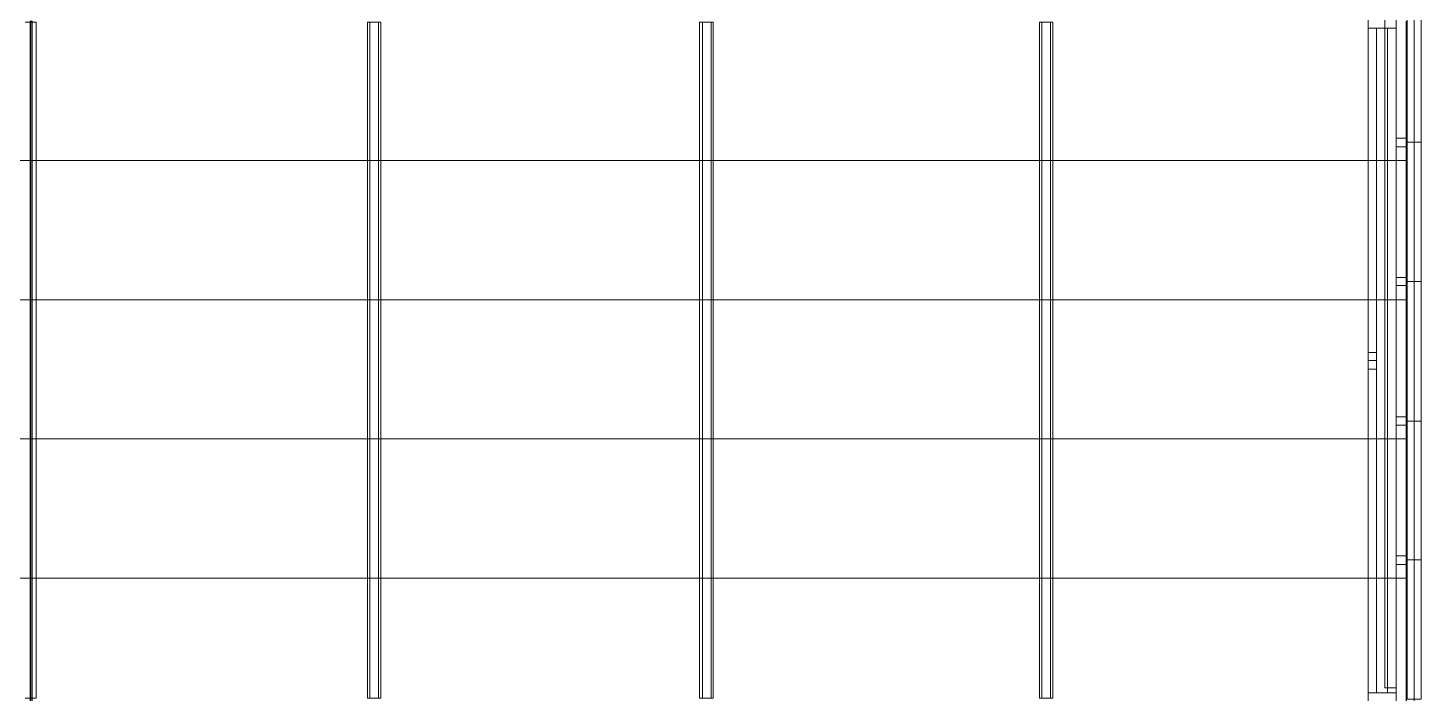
# Model space of a CAD drawing. Header units: centimetres. Extents: x 2816 to 28192, y 2553 to 18332.
# Drawn here: x 9241 to 11771, y 6673 to 7887 of the extents above; entities that cross this region are included whole.
import ezdxf

# ---------------------------------------------------------------- set-up
doc = ezdxf.new("R2010")
doc.units = ezdxf.units.CM
for name, color, linetype in [('PDF_Kaprijatat', 7, 'Continuous'), ('PDF_Paneli', 30, 'Continuous'), ('PDF_Shtyllat e Paneleve', 7, 'Continuous'), ('PDF_Themeli', 7, 'Continuous'), ('PDF_Trajet', 7, 'Continuous')]:
    doc.layers.add(name, color=color, linetype=linetype)
doc.layers.add('PDF_Panel Kulmii', color=7, linetype='Continuous', true_color=0xfafafa)
doc.layers.add('PDF_Shtyllat', color=7, linetype='Continuous', true_color=0xfafafa)

msp = doc.modelspace()

# ---------------------------------------------------------------- linework, layer by layer
at = {"layer": 'PDF_Kaprijatat', "lineweight": 0}
for points in [[(9236.3, 6663.9), (9256.3, 6663.9), (9256.3, 7896.8), (9236.3, 7896.8)], [(9256.3, 6663.9), (9256.3, 7896.8)], [(9860.6, 6663.9), (9864.8, 6663.9), (9864.8, 7896.8), (9860.6, 7896.8), (9860.6, 6663.9)], [(9864.8, 6663.9), (9884.8, 6663.9), (9884.8, 7896.8), (9864.8, 7896.8)], [(9884.8, 6663.9), (9880.6, 6663.9), (9880.6, 7896.8), (9884.8, 7896.8)], [(10466, 6663.9), (10471.3, 6663.9), (10471.3, 7896.8), (10466, 7896.8), (10466, 6663.9)], [(10471.3, 6663.9), (10491.3, 6663.9), (10491.3, 7896.8), (10471.3, 7896.8)], [(10491.3, 6663.9), (10487.1, 6663.9), (10487.1, 7896.8), (10491.3, 7896.8)], [(11086.2, 6663.9), (11090.4, 6663.9), (11090.4, 7896.8), (11086.2, 7896.8), (11086.2, 6663.9)], [(11090.4, 6663.9), (11110.3, 6663.9), (11110.3, 7896.8), (11090.4, 7896.8)], [(11110.3, 6663.9), (11106.1, 6663.9), (11106.1, 7896.8), (11110.3, 7896.8)], [(11715.7, 7916.8), (11715.7, 6682.8), (11736.8, 6682.8)], [(11736.8, 7916.8), (11715.7, 7916.8), (11715.7, 6682.8)], [(11736.8, 6682.8), (11736.8, 7916.8), (11736.8, 6682.8)], [(11715.7, 6682.8), (11736.8, 6682.8)], [(11715.7, 6682.8), (11715.7, 6682.8)], [(11715.7, 6682.8), (11715.7, 6682.8)], [(11715.7, 6682.8), (11715.7, 6682.8)], [(11736.8, 6682.8), (11736.8, 6682.8)]]:
    msp.add_lwpolyline(points, dxfattribs=at)
at = {"layer": 'PDF_Panel Kulmii', "lineweight": 0}
for points in [[(9246.8, 7644.5), (9246.8, 7898.9), (9245.7, 7898.9), (9245.7, 7644.5)], [(9246.8, 7644.5), (9246.8, 7898.9)], [(9248.9, 7644.5), (9248.9, 7898.9), (9246.8, 7898.9)], [(11754.6, 7898.9), (11754.6, 7644.5)], [(11755.7, 7898.9), (11755.7, 7644.5)], [(6740, 7644.5), (9246.8, 7644.5), (9245.7, 7644.5), (6739, 7644.5), (6740, 7644.5)], [(9246.8, 7644.5), (6740, 7644.5), (6739, 7644.5), (9245.7, 7644.5)], [(9245.7, 7644.5), (9245.7, 7644.5)], [(9246.8, 7390.2), (9246.8, 7644.5), (9245.7, 7644.5), (9245.7, 7390.2)], [(9245.7, 7644.5), (9245.7, 7644.5)], [(9246.8, 7644.5), (9246.8, 7644.5)], [(9246.8, 7644.5), (9246.8, 7644.5)], [(9246.8, 7644.5), (11754.6, 7644.5), (11755.7, 7644.5), (9248.9, 7644.5), (9246.8, 7644.5)], [(9246.8, 7644.5), (9246.8, 7644.5)], [(9246.8, 7644.5), (11754.6, 7644.5)], [(9246.8, 7390.2), (9246.8, 7644.5)], [(9248.9, 7390.2), (9248.9, 7644.5), (9246.8, 7644.5)], [(9246.8, 7644.5), (9246.8, 7644.5)], [(9248.9, 7644.5), (9248.9, 7644.5)], [(9248.9, 7644.5), (11755.7, 7644.5), (11754.6, 7644.5)], [(9248.9, 7644.5), (9248.9, 7644.5)], [(11754.6, 7644.5), (11754.6, 7644.5)], [(11754.6, 7644.5), (11754.6, 7390.2)], [(11754.6, 7644.5), (11754.6, 7644.5)], [(11755.7, 7644.5), (11755.7, 7644.5)], [(11755.7, 7644.5), (11755.7, 7390.2)], [(11755.7, 7644.5), (11755.7, 7644.5)], [(6740, 7390.2), (9246.8, 7390.2), (9245.7, 7390.2), (6739, 7390.2), (6740, 7390.2)], [(9246.8, 7390.2), (6740, 7390.2), (6739, 7390.2), (9245.7, 7390.2)], [(9245.7, 7390.2), (9245.7, 7390.2)], [(9246.8, 7136.9), (9246.8, 7390.2), (9245.7, 7390.2), (9245.7, 7136.9)], [(9245.7, 7390.2), (9245.7, 7390.2)], [(9246.8, 7390.2), (9246.8, 7390.2)], [(9246.8, 7390.2), (9246.8, 7390.2)], [(9246.8, 7390.2), (11754.6, 7390.2), (11755.7, 7390.2), (9248.9, 7390.2), (9246.8, 7390.2)], [(9246.8, 7390.2), (9246.8, 7390.2)], [(9246.8, 7390.2), (11754.6, 7390.2)], [(9246.8, 7136.9), (9246.8, 7390.2)], [(9248.9, 7136.9), (9248.9, 7390.2), (9246.8, 7390.2)], [(9246.8, 7390.2), (9246.8, 7390.2)], [(9248.9, 7390.2), (9248.9, 7390.2)], [(9248.9, 7390.2), (11755.7, 7390.2), (11754.6, 7390.2)], [(9248.9, 7390.2), (9248.9, 7390.2)], [(11754.6, 7390.2), (11754.6, 7390.2)], [(11754.6, 7390.2), (11754.6, 7136.9)], [(11754.6, 7390.2), (11754.6, 7390.2)], [(11755.7, 7390.2), (11755.7, 7390.2)], [(11755.7, 7390.2), (11755.7, 7136.9)], [(11755.7, 7390.2), (11755.7, 7390.2)], [(6740, 7136.9), (9246.8, 7136.9), (9245.7, 7136.9), (6739, 7136.9), (6740, 7136.9)], [(9246.8, 7136.9), (6740, 7136.9), (6739, 7136.9), (9245.7, 7136.9)], [(9245.7, 7136.9), (9245.7, 7136.9)], [(9246.8, 6882.5), (9246.8, 7136.9), (9245.7, 7136.9), (9245.7, 6882.5)], [(9245.7, 7136.9), (9245.7, 7136.9)], [(9246.8, 7136.9), (9246.8, 7136.9)], [(9246.8, 7136.9), (9246.8, 7136.9)], [(9246.8, 7136.9), (11754.6, 7136.9), (11755.7, 7136.9), (9248.9, 7136.9), (9246.8, 7136.9)], [(9246.8, 7136.9), (9246.8, 7136.9)], [(9246.8, 7136.9), (11754.6, 7136.9)], [(9246.8, 6882.5), (9246.8, 7136.9)], [(9248.9, 6882.5), (9248.9, 7136.9), (9246.8, 7136.9)], [(9246.8, 7136.9), (9246.8, 7136.9)], [(9248.9, 7136.9), (9248.9, 7136.9)], [(9248.9, 7136.9), (11755.7, 7136.9), (11754.6, 7136.9)], [(9248.9, 7136.9), (9248.9, 7136.9)], [(11754.6, 7136.9), (11754.6, 7136.9)], [(11754.6, 7136.9), (11754.6, 6882.5)], [(11754.6, 7136.9), (11754.6, 7136.9)], [(11755.7, 7136.9), (11755.7, 7136.9)], [(11755.7, 7136.9), (11755.7, 6882.5)], [(11755.7, 7136.9), (11755.7, 7136.9)], [(6740, 6882.5), (9246.8, 6882.5), (9245.7, 6882.5), (6739, 6882.5), (6740, 6882.5)], [(9246.8, 6882.5), (6740, 6882.5), (6739, 6882.5), (9245.7, 6882.5)], [(9245.7, 6882.5), (9245.7, 6882.5)], [(9246.8, 6628.2), (9246.8, 6882.5), (9245.7, 6882.5), (9245.7, 6628.2)], [(9245.7, 6882.5), (9245.7, 6882.5)], [(9246.8, 6882.5), (9246.8, 6882.5)], [(9246.8, 6882.5), (9246.8, 6882.5)], [(9246.8, 6882.5), (11754.6, 6882.5), (11755.7, 6882.5), (9248.9, 6882.5), (9246.8, 6882.5)], [(9246.8, 6882.5), (9246.8, 6882.5)], [(9246.8, 6882.5), (11754.6, 6882.5)], [(9246.8, 6628.2), (9246.8, 6882.5)], [(9248.9, 6628.2), (9248.9, 6882.5), (9246.8, 6882.5)], [(9246.8, 6882.5), (9246.8, 6882.5)], [(9248.9, 6882.5), (9248.9, 6882.5)], [(9248.9, 6882.5), (11755.7, 6882.5), (11754.6, 6882.5)], [(9248.9, 6882.5), (9248.9, 6882.5)], [(11754.6, 6882.5), (11754.6, 6882.5)], [(11754.6, 6882.5), (11754.6, 6628.2)], [(11754.6, 6882.5), (11754.6, 6882.5)], [(11755.7, 6882.5), (11755.7, 6882.5)], [(11755.7, 6882.5), (11755.7, 6628.2)], [(11755.7, 6882.5), (11755.7, 6882.5)]]:
    msp.add_lwpolyline(points, dxfattribs=at)
at = {"layer": 'PDF_Paneli', "lineweight": 0}
for points in [[(11769.4, 7931.5), (11756.7, 7931.5), (11756.7, 7678.2)], [(11769.4, 7678.2), (11756.7, 7678.2), (11756.7, 7931.5), (11769.4, 7931.5)], [(11769.4, 7931.5), (11769.4, 7678.2), (11769.4, 7931.5)], [(11769.4, 7931.5), (11782, 7931.5), (11782, 7678.2), (11769.4, 7678.2), (11769.4, 7931.5), (11769.4, 7678.2)], [(11769.4, 7931.5), (11782, 7931.5), (11782, 7678.2), (11769.4, 7678.2)], [(11769.4, 7678.2), (11756.7, 7678.2)], [(11756.7, 7678.2), (11756.7, 7678.2)], [(11769.4, 7678.2), (11756.7, 7678.2), (11756.7, 7423.8)], [(11756.7, 7678.2), (11756.7, 7678.2)], [(11769.4, 7423.8), (11756.7, 7423.8), (11756.7, 7678.2), (11769.4, 7678.2)], [(11756.7, 7678.2), (11756.7, 7678.2)], [(11769.4, 7678.2), (11769.4, 7678.2)], [(11769.4, 7678.2), (11769.4, 7423.8), (11769.4, 7678.2)], [(11769.4, 7678.2), (11769.4, 7678.2)], [(11769.4, 7678.2), (11769.4, 7678.2)], [(11769.4, 7678.2), (11782, 7678.2), (11782, 7423.8), (11769.4, 7423.8), (11769.4, 7678.2), (11769.4, 7423.8)], [(11769.4, 7678.2), (11782, 7678.2), (11782, 7423.8), (11769.4, 7423.8)], [(11769.4, 7678.2), (11769.4, 7678.2)], [(11769.4, 7423.8), (11756.7, 7423.8)], [(11756.7, 7423.8), (11756.7, 7423.8)], [(11769.4, 7423.8), (11756.7, 7423.8), (11756.7, 7169.4)], [(11756.7, 7423.8), (11756.7, 7423.8)], [(11769.4, 7169.4), (11756.7, 7169.4), (11756.7, 7423.8), (11769.4, 7423.8)], [(11756.7, 7423.8), (11756.7, 7423.8)], [(11769.4, 7423.8), (11769.4, 7423.8)], [(11769.4, 7423.8), (11769.4, 7169.4), (11769.4, 7423.8)], [(11769.4, 7423.8), (11769.4, 7423.8)], [(11769.4, 7423.8), (11769.4, 7423.8)], [(11769.4, 7423.8), (11782, 7423.8), (11782, 7169.4), (11769.4, 7169.4), (11769.4, 7423.8), (11769.4, 7169.4)], [(11769.4, 7423.8), (11782, 7423.8), (11782, 7169.4), (11769.4, 7169.4)], [(11769.4, 7423.8), (11769.4, 7423.8)], [(11769.4, 7169.4), (11756.7, 7169.4)], [(11756.7, 7169.4), (11756.7, 7169.4)], [(11769.4, 7169.4), (11756.7, 7169.4), (11756.7, 6916.1)], [(11756.7, 7169.4), (11756.7, 7169.4)], [(11769.4, 6916.1), (11756.7, 6916.1), (11756.7, 7169.4), (11769.4, 7169.4)], [(11756.7, 7169.4), (11756.7, 7169.4)], [(11769.4, 7169.4), (11769.4, 7169.4)], [(11769.4, 7169.4), (11769.4, 6916.1), (11769.4, 7169.4)], [(11769.4, 7169.4), (11769.4, 7169.4)], [(11769.4, 7169.4), (11769.4, 7169.4)], [(11769.4, 7169.4), (11782, 7169.4), (11782, 6916.1), (11769.4, 6916.1), (11769.4, 7169.4), (11769.4, 6916.1)], [(11769.4, 7169.4), (11782, 7169.4), (11782, 6916.1), (11769.4, 6916.1)], [(11769.4, 7169.4), (11769.4, 7169.4)], [(11769.4, 6916.1), (11756.7, 6916.1)], [(11756.7, 6916.1), (11756.7, 6916.1)], [(11769.4, 6916.1), (11756.7, 6916.1), (11756.7, 6661.8)], [(11756.7, 6916.1), (11756.7, 6916.1)], [(11769.4, 6661.8), (11756.7, 6661.8), (11756.7, 6916.1), (11769.4, 6916.1)], [(11756.7, 6916.1), (11756.7, 6916.1)], [(11769.4, 6916.1), (11769.4, 6916.1)], [(11769.4, 6916.1), (11769.4, 6661.8), (11769.4, 6916.1)], [(11769.4, 6916.1), (11769.4, 6916.1)], [(11769.4, 6916.1), (11769.4, 6916.1)], [(11769.4, 6916.1), (11782, 6916.1), (11782, 6661.8), (11769.4, 6661.8), (11769.4, 6916.1), (11769.4, 6661.8)], [(11769.4, 6916.1), (11782, 6916.1), (11782, 6661.8), (11769.4, 6661.8)], [(11769.4, 6916.1), (11769.4, 6916.1)]]:
    msp.add_lwpolyline(points, dxfattribs=at)
at = {"layer": 'PDF_Shtyllat', "lineweight": 0}
for points in [[(11685.3, 7886.3), (11736.8, 7886.3), (11685.3, 7886.3), (11685.3, 7936.7)], [(11685.3, 7886.3), (11685.3, 7936.7), (11736.8, 7936.7)], [(11685.3, 7936.7), (11736.8, 7936.7), (11736.8, 7886.3)], [(11736.8, 7936.7), (11736.8, 7886.3)], [(11685.3, 7886.3), (11685.3, 7886.3)], [(11685.3, 7886.3), (11685.3, 7886.3)], [(11736.8, 7886.3), (11736.8, 7886.3)], [(11685.3, 6621.8), (11736.8, 6621.8), (11685.3, 6621.8), (11685.3, 6673.3)], [(11685.3, 6621.8), (11685.3, 6673.3), (11736.8, 6673.3)], [(11685.3, 6673.3), (11736.8, 6673.3), (11736.8, 6621.8)], [(11685.3, 6673.3), (11685.3, 6673.3)], [(11736.8, 6673.3), (11736.8, 6621.8)], [(11736.8, 6673.3), (11736.8, 6673.3)]]:
    msp.add_lwpolyline(points, dxfattribs=at)
at = {"layer": 'PDF_Shtyllat e Paneleve', "lineweight": 0}
for points in [[(11756.7, 7685.5), (11756.7, 7669.8), (11756.7, 7685.5), (11736.8, 7685.5), (11756.7, 7685.5)], [(11736.8, 7669.8), (11736.8, 7685.5), (11736.8, 7669.8)], [(11736.8, 7685.5), (11736.8, 7685.5)], [(11736.8, 7685.5), (11736.8, 7685.5)], [(11736.8, 7669.8), (11756.7, 7669.8), (11736.8, 7669.8)], [(11736.8, 7669.8), (11736.8, 7669.8)], [(11756.7, 7685.5), (11756.7, 7685.5)], [(11756.7, 7669.8), (11756.7, 7669.8)], [(11756.7, 7669.8), (11756.7, 7669.8)], [(11756.7, 7431.2), (11756.7, 7416.4), (11756.7, 7431.2), (11736.8, 7431.2), (11756.7, 7431.2)], [(11736.8, 7416.4), (11736.8, 7431.2), (11736.8, 7416.4)], [(11736.8, 7431.2), (11736.8, 7431.2)], [(11736.8, 7431.2), (11736.8, 7431.2)], [(11736.8, 7416.4), (11756.7, 7416.4), (11736.8, 7416.4)], [(11736.8, 7416.4), (11736.8, 7416.4)], [(11756.7, 7431.2), (11756.7, 7431.2)], [(11756.7, 7416.4), (11756.7, 7416.4)], [(11756.7, 7416.4), (11756.7, 7416.4)], [(11756.7, 7176.8), (11756.7, 7162.1), (11756.7, 7176.8), (11736.8, 7176.8), (11756.7, 7176.8)], [(11736.8, 7162.1), (11736.8, 7176.8), (11736.8, 7162.1)], [(11736.8, 7176.8), (11736.8, 7176.8)], [(11736.8, 7176.8), (11736.8, 7176.8)], [(11736.8, 7162.1), (11756.7, 7162.1), (11736.8, 7162.1)], [(11736.8, 7162.1), (11736.8, 7162.1)], [(11756.7, 7176.8), (11756.7, 7176.8)], [(11756.7, 7162.1), (11756.7, 7162.1)], [(11756.7, 7162.1), (11756.7, 7162.1)], [(11756.7, 6923.5), (11756.7, 6907.7), (11756.7, 6923.5), (11736.8, 6923.5), (11756.7, 6923.5)], [(11736.8, 6907.7), (11736.8, 6923.5), (11736.8, 6907.7)], [(11736.8, 6923.5), (11736.8, 6923.5)], [(11736.8, 6923.5), (11736.8, 6923.5)], [(11756.7, 6923.5), (11756.7, 6923.5)], [(11736.8, 6907.7), (11756.7, 6907.7), (11736.8, 6907.7)], [(11736.8, 6907.7), (11736.8, 6907.7)], [(11756.7, 6907.7), (11756.7, 6907.7)], [(11756.7, 6907.7), (11756.7, 6907.7)]]:
    msp.add_lwpolyline(points, dxfattribs=at)
at = {"layer": 'PDF_Themeli', "lineweight": 0}
for points in [[(6725.3, 5325.9), (11769.4, 5325.9), (11769.4, 15551.7), (11769.4, 5325.9)], [(11769.4, 5325.9), (11769.4, 15551.7), (11769.4, 5325.9)]]:
    msp.add_lwpolyline(points, dxfattribs=at)
at = {"layer": 'PDF_Trajet', "lineweight": 0}
for points in [[(11685.3, 7886.3), (11736.8, 7886.3), (11736.8, 6673.3)], [(11685.3, 7886.3), (11685.3, 6673.3), (11685.3, 7886.3)], [(11685.3, 6673.3), (11736.8, 6673.3), (11736.8, 7886.3), (11685.3, 7886.3)], [(11685.3, 7886.3), (11685.3, 7886.3)], [(11685.3, 7886.3), (11701, 7886.3), (11685.3, 7886.3)], [(11685.3, 7279.8), (11685.3, 7886.3), (11685.3, 7294.5), (11685.3, 7886.3), (11685.3, 7279.8), (11685.3, 6673.3), (11685.3, 7264), (11685.3, 6673.3), (11685.3, 7279.8)], [(11685.3, 7886.3), (11701, 7886.3), (11685.3, 7886.3)], [(11685.3, 7886.3), (11685.3, 7886.3)], [(11685.3, 7886.3), (11685.3, 7886.3)], [(11685.3, 7886.3), (11685.3, 7886.3)], [(11701, 7264), (11701, 6673.3), (11701, 7279.8), (11701, 7886.3), (11701, 7294.5), (11701, 7886.3), (11701, 7279.8), (11701, 6673.3), (11701, 7264)], [(11701, 7886.3), (11701, 7886.3)], [(11701, 7886.3), (11701, 7886.3)], [(11701, 7886.3), (11701, 7886.3)], [(11736.8, 7886.3), (11721, 7886.3), (11721, 6673.3)], [(11721, 7886.3), (11721, 7886.3)], [(11736.8, 6673.3), (11721, 6673.3), (11721, 7886.3), (11736.8, 7886.3)], [(11721, 7886.3), (11721, 7886.3)], [(11736.8, 7886.3), (11736.8, 7886.3)], [(11736.8, 7886.3), (11736.8, 7886.3)], [(11736.8, 7886.3), (11736.8, 6673.3), (11736.8, 7886.3)], [(11736.8, 7886.3), (11736.8, 7886.3)], [(11701, 7294.5), (11685.3, 7294.5)], [(11685.3, 7294.5), (11685.3, 7294.5)], [(11701, 7294.5), (11701, 7294.5)], [(11685.3, 7279.8), (11701, 7279.8)], [(11685.3, 7279.8), (11701, 7279.8)], [(11685.3, 7279.8), (11685.3, 7279.8)], [(11685.3, 7279.8), (11685.3, 7279.8)], [(11701, 7264), (11685.3, 7264)], [(11685.3, 7264), (11685.3, 7264)], [(11701, 7279.8), (11701, 7279.8)], [(11701, 7279.8), (11701, 7279.8)], [(11701, 7264), (11701, 7264)], [(11685.3, 6673.3), (11736.8, 6673.3)], [(11685.3, 6673.3), (11685.3, 6673.3)], [(11685.3, 6673.3), (11701, 6673.3), (11685.3, 6673.3)], [(11701, 6673.3), (11685.3, 6673.3), (11701, 6673.3)], [(11685.3, 6673.3), (11685.3, 6673.3)], [(11685.3, 6673.3), (11685.3, 6673.3)], [(11685.3, 6673.3), (11685.3, 6673.3)], [(11685.3, 6673.3), (11685.3, 6673.3)], [(11701, 6673.3), (11701, 6673.3)], [(11701, 6673.3), (11701, 6673.3)], [(11701, 6673.3), (11701, 6673.3)], [(11701, 6673.3), (11701, 6673.3)], [(11736.8, 6673.3), (11721, 6673.3)], [(11721, 6673.3), (11721, 6673.3)], [(11736.8, 6673.3), (11736.8, 6673.3)], [(11736.8, 6673.3), (11736.8, 6673.3)]]:
    msp.add_lwpolyline(points, dxfattribs=at)

doc.saveas('drawing.dxf')
